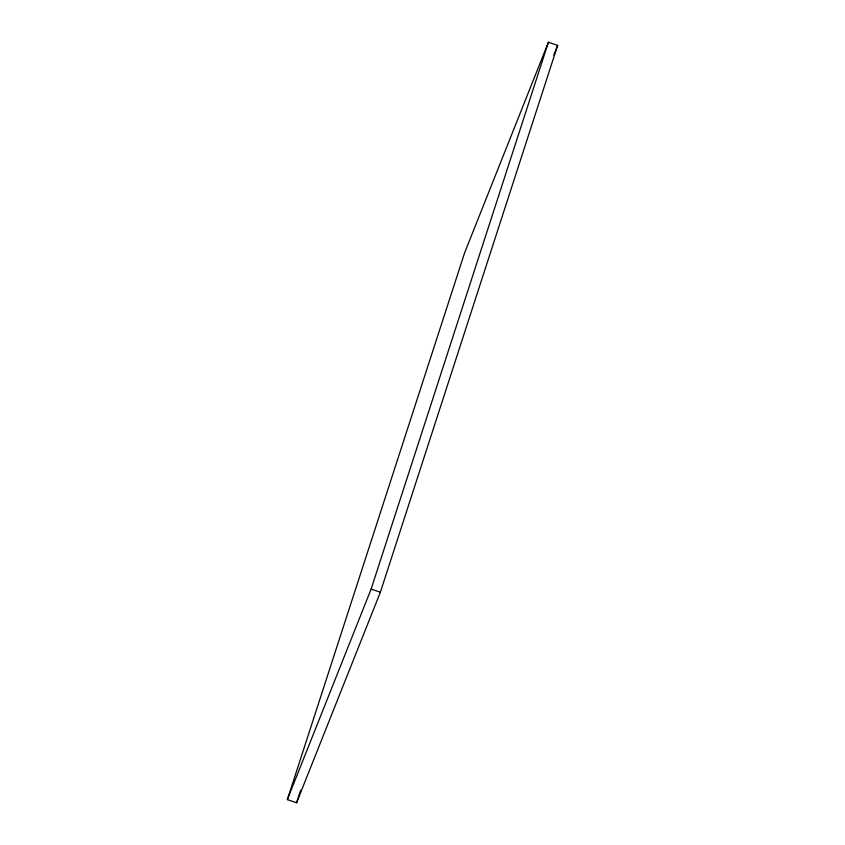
<?xml version="1.0" encoding="UTF-8"?>
<svg xmlns="http://www.w3.org/2000/svg" width="845" height="845" viewBox="0 0 845 845"><rect width="100%" height="100%" fill="white"/><g stroke="black" fill="none" stroke-linecap="round" stroke-linejoin="round"><path stroke-width="1.27" d="M287.342 799.613L464.634 252.782L548.416 42.25L557.658 45.387L380.366 592.218L296.584 802.75L287.342 799.613L371.124 589.081L548.416 42.25M296.584 802.75L300.651 790.212M553.76 55.189L557.658 45.387M371.124 589.081L380.366 592.218"/></g></svg>
